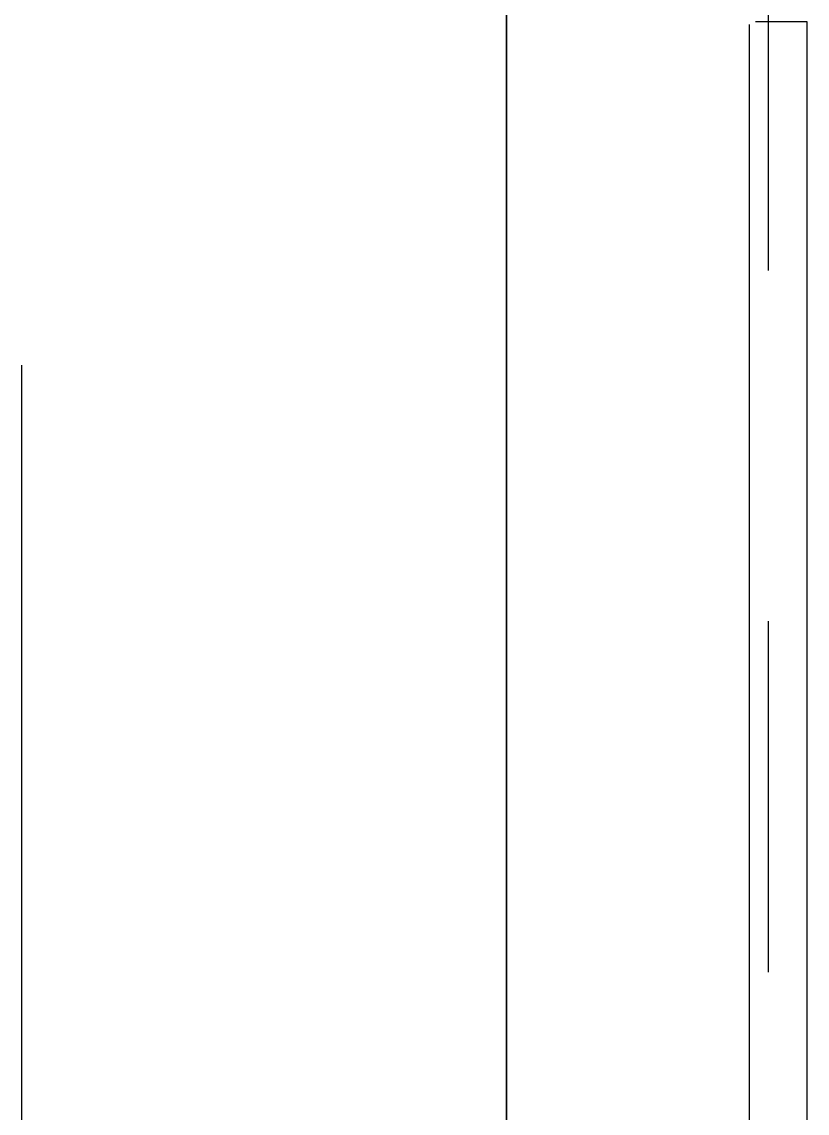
# Model space of a CAD drawing. Header units: inches. Extents: x -1841 to -80, y -100 to 1021.
# Drawn here: x -466.07 to -452.18, y 378.18 to 397.48 of the extents above; entities that cross this region are included whole.
import ezdxf

# ---------------------------------------------------------------- set-up
doc = ezdxf.new("R2010")
doc.units = ezdxf.units.IN
doc.header["$MEASUREMENT"] = 0
doc.layers.add('PDF_Geometry', color=7, linetype='Continuous', true_color=0x777777)

msp = doc.modelspace()

# ---------------------------------------------------------------- linework, layer by layer
at = {"layer": 'PDF_Geometry', "color": 7, "lineweight": 25}
for points in [[(-452.868, 393.083), (-452.868, 417.902)], [(-457.498, 398.793), (-457.498, 397.469)], [(-453.211, 397.432), (-453.211, 376.834)], [(-453.096, 376.877), (-452.183, 376.877), (-452.183, 397.477), (-453.096, 397.477)], [(-466.071, 366.592), (-466.071, 391.41)], [(-452.868, 380.673), (-452.868, 386.878)]]:
    msp.add_lwpolyline(points, dxfattribs=at)
msp.add_lwpolyline([(-457.498, 398.131), (-457.498, 376.207)], close=True, dxfattribs=at)

doc.saveas('drawing.dxf')
